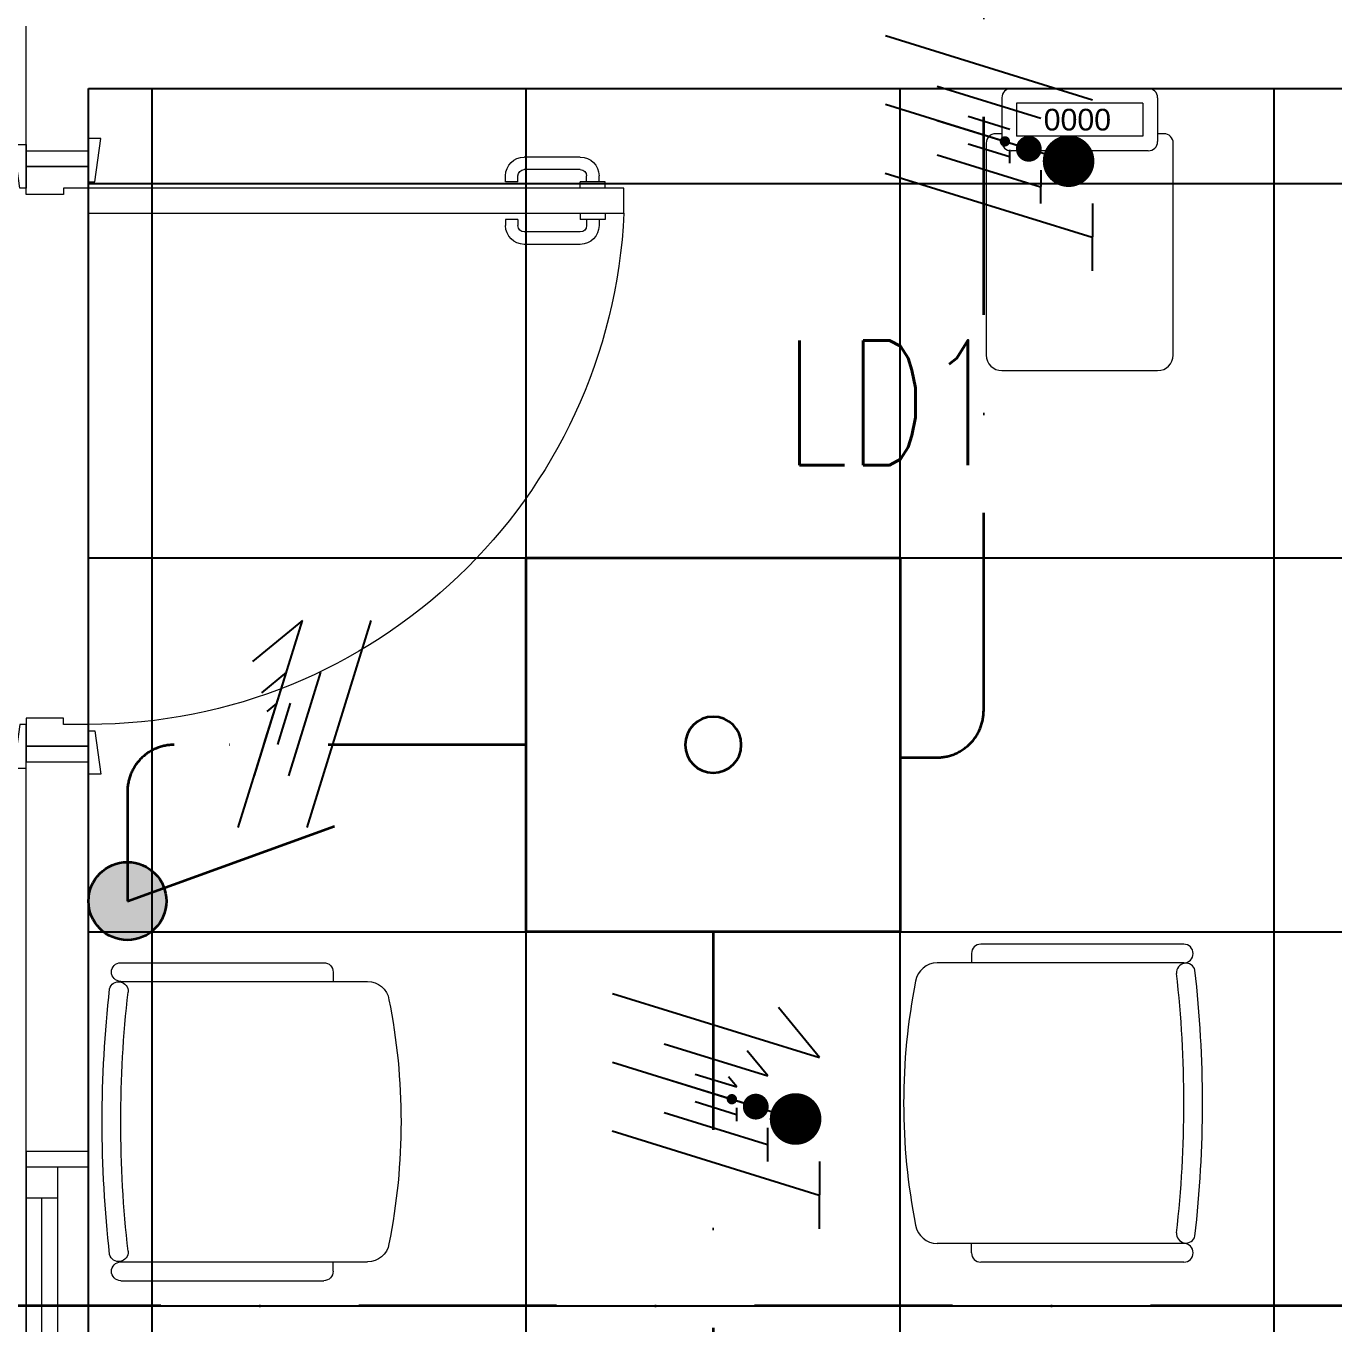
# Model space of a CAD drawing. Header units: inches. Extents: x -12418 to 57169, y -29325 to 19878.
# Drawn here: x 19598 to 21696, y -8429 to -6347 of the extents above; entities that cross this region are included whole.
import ezdxf
from ezdxf.enums import TextEntityAlignment as Align

# ---------------------------------------------------------------- set-up
doc = ezdxf.new("R2010")
doc.units = ezdxf.units.IN
doc.header["$LTSCALE"] = 25
doc.header["$MEASUREMENT"] = 0
doc.linetypes.add('DASHDOT', pattern=[25.4, 12.7, -6.35, 0, -6.35])
doc.layers.get('0').update_dxf_attribs({"color": 8})
for name, color, linetype, lineweight in [('00-Ground Floor$0$Aluminum', 251, 'Continuous', 5), ('00-Ground Floor$0$LOADING', 253, 'Continuous', 5), ('00-Ground Floor$0$Walls', 251, 'Continuous', 5), ('00-Ground Floor$0$Wooden Joinery', 251, 'Continuous', 5), ('E-LITE-CIRC-NUMB', 6, 'Continuous', 25), ('E-LITE-CLNG', 150, 'Continuous', 35), ('E-LITE-CLNG-CNDT', 6, 'DASHDOT', 35), ('E-LITE-CTRL', 6, 'Continuous', 25), ('E-LITE-IDEN', 6, 'Continuous', 25), ('E-LITE-SWCH @ 100', 3, 'Continuous', 35), ('E-POWR-WIRE', 6, 'Continuous', 25), ('E-POWR-WIRE @ 100', 6, 'Continuous', 25), ('E-POWR-WIRE @ 20', 6, 'Continuous', 25), ('E-POWR-WIRE @ 50', 6, 'Continuous', 25)]:
    doc.layers.add(name, color=color, linetype=linetype, lineweight=lineweight)
doc.layers.add('00-Ground Floor$0$False Ceiling', color=251, linetype='Continuous')
doc.styles.add('00-Ground Floor$0$Standard', font='arial.ttf')
doc.styles.add('DC_Simplex', font='SIMPLEX.shx', dxfattribs={"width": 0.7})

# ---------------------------------------------------------------- blocks, each defined once
blk = doc.blocks.new('00-Ground Floor$0$A$C72370EFE')
at = {"layer": '00-Ground Floor$0$Wooden Joinery'}
for p, q in [((-0.01, -0.04), (-0.02, -0.04)), ((-0.01, -0.03), (-0.01, -0.07)), ((0, -0.03), (-0.01, -0.03)), ((0.04, -0.03), (0.05, -0.03)), ((0.05, -0.03), (0.05, -0.07)), ((0.05, -0.04), (0.06, -0.04)), ((-0.01, -0.06), (-0.02, -0.06)), ((0.05, -0.06), (0.06, -0.06)), ((-0.05, -0.07), (-0.05, -0.16)), ((-0.03, -0.07), (-0.03, -0.16)), ((0, -0.07), (-0.01, -0.07)), ((0.04, -0.07), (0.05, -0.07)), ((0.07, -0.07), (0.07, -0.16)), ((0.09, -0.07), (0.09, -0.16)), ((-0.01, -0.17), (-0.02, -0.17)), ((-0.01, -0.17), (-0.01, -0.19)), ((0.05, -0.17), (0.06, -0.17)), ((0.05, -0.17), (0.05, -0.19)), ((-0.01, -0.19), (-0.02, -0.19)), ((0.05, -0.19), (0.06, -0.19))]:
    blk.add_line(p, q, dxfattribs=at)
for centre, radius, start, end in [((-0.02, -0.07), 0.03, 90, 180), ((0.06, -0.07), 0.03, 0, 90), ((-0.02, -0.07), 0.01, 90, 180), ((0.06, -0.07), 0.01, 0, 90), ((-0.02, -0.16), 0.03, 180, 270), ((-0.02, -0.16), 0.01, 180, 270), ((0.06, -0.16), 0.01, 270, 0), ((0.06, -0.16), 0.03, 270, 0)]:
    blk.add_arc(centre, radius, start, end, dxfattribs=at)
blk = doc.blocks.new('00-Ground Floor$0$A$C5DAD61B4')
at = {"layer": '00-Ground Floor$0$Wooden Joinery'}
for points in [[(80, 959.1), (80, 969.1), (10, 979.1), (10, 959.1)], [(940, 959.1), (940, 969.1), (1010, 979.1), (1010, 959.1)], [(70, 859.1), (70, 849.1), (0, 839.1), (0, 859.1)], [(120, 859.1), (120, 0), (80, 0), (80, 859.1)], [(950, 859.1), (950, 849.1), (1020, 839.1), (1020, 859.1)]]:
    blk.add_lwpolyline(points, close=True, dxfattribs=at)
for points in [[(45, 859.1), (45, 959.1), (20, 959.1), (20, 859.1), (45, 859.1)], [(45, 859.1), (80, 859.1), (80, 899.1), (90, 899.1), (90, 959.1), (45, 959.1), (45, 859.1)], [(975, 859.1), (940, 859.1), (940, 899.1), (930, 899.1), (930, 959.1), (975, 959.1), (975, 859.1)], [(975, 859.1), (975, 959.1), (1000, 959.1), (1000, 859.1), (975, 859.1)]]:
    blk.add_lwpolyline(points, dxfattribs=at)
blk.add_arc((80, 859.1), 860, 272.666, 0, dxfattribs=at)
at = {"layer": '00-Ground Floor$0$Wooden Joinery', "xscale": 999.9999999998854, "yscale": 999.9999999998854, "zscale": 999.9999999998854, "rotation": 180}
blk.add_blockref('00-Ground Floor$0$A$C72370EFE', (120, 0), dxfattribs=at)
blk = doc.blocks.new('00-Ground Floor$0$GF21016-P')
at = {"layer": '00-Ground Floor$0$LOADING', "extrusion": (-1.24384e-09, -1.20261e-09, -1)}
for p, q in [((0.0128, 0.0179), (0.0128, 0.4136)), ((0.4628, 0.0179), (0.4628, 0.4136)), ((-0.0022, 0.3585), (0.0128, 0.3585)), ((0.4778, 0.3585), (0.4628, 0.3585)), ((-0.0172, 0.0179), (-0.0172, 0.3435)), ((0.4928, 0.0179), (0.4928, 0.3435)), ((0.4778, 0.0029), (0.4778, 0.0029))]:
    blk.add_line(p, q, dxfattribs=at)
for centre, radius, start, end in [((-0.2378, -0.5362), 1.0036, 78.7568, 101.2432), ((-0.0478, 0.4136), 0.035, 0, 80.6557), ((-0.4278, 0.4136), 0.035, 99.3443, 180), ((0.0022, 0.3435), 0.015, 0, 90), ((-0.4778, 0.3435), 0.015, 90, 180), ((-0.0284, 0.0145), 0.015, 284.3864, 95.5209), ((-0.2378, 1.8928), 1.8749, 263.6341, 276.3659), ((-0.4471, 0.0145), 0.015, 84.4791, 255.6136), ((0.0022, 0.0179), 0.015, 270, 0), ((0.0022, 0.0179), 0.015, 180, 270), ((-0.2378, 1.8734), 1.8855, 263.5119, 276.4881), ((-0.4778, 0.0179), 0.015, 270, 0), ((-0.4778, 0.0179), 0.015, 180, 270)]:
    blk.add_arc(centre, radius, start, end, dxfattribs=at)
blk = doc.blocks.new('00-Ground Floor$0$HF13461A-P')
at = {"layer": '00-Ground Floor$0$LOADING'}
for p, q in [((0.2579, 0.4503), (0.0379, 0.4503)), ((0.0229, 0.4353), (0.0229, 0.3653)), ((0.2493, 0.4266), (0.0466, 0.4266)), ((0.0466, 0.4266), (0.0466, 0.3739)), ((0.2493, 0.4266), (0.2493, 0.3739)), ((0.2729, 0.4353), (0.2729, 0.3653)), ((0.0229, 0.3778), (0.0129, 0.3778)), ((0.2829, 0.3778), (0.2729, 0.3778)), ((-0.0021, 0.3628), (-0.0021, 0.0228)), ((0.2493, 0.3739), (0.0466, 0.3739)), ((0.2979, 0.0228), (0.2979, 0.3628)), ((0.2579, 0.3503), (0.0379, 0.3503)), ((0.0229, -0.0022), (0.2729, -0.0022))]:
    blk.add_line(p, q, dxfattribs=at)
for centre, radius, start, end in [((0.0379, 0.4353), 0.015, 90, 180), ((0.2579, 0.4353), 0.015, 0, 90), ((0.0129, 0.3628), 0.015, 90, 180), ((0.2829, 0.3628), 0.015, 0, 90), ((0.0379, 0.3653), 0.015, 180, 270), ((0.2579, 0.3653), 0.015, 270, 0), ((0.0229, 0.0228), 0.025, 180, 270), ((0.2729, 0.0228), 0.025, 270, 0)]:
    blk.add_arc(centre, radius, start, end, dxfattribs=at)
at = {"layer": '00-Ground Floor$0$LOADING', "style": '00-Ground Floor$0$Standard'}
blk.add_text('0000', height=0.03477, dxfattribs=at).set_placement((0.0901, 0.3829))
blk = doc.blocks.new('00-Ground Floor$0$A$C37be4daf')
at = {"layer": '00-Ground Floor$0$Aluminum'}
for p, q in [((1416, 598.2), (216, 598.2)), ((241, 498.2), (241, 598.2)), ((291, 548.2), (291, 598.2)), ((1341, 548.2), (1341, 598.2)), ((1391, 498.2), (1391, 598.2)), ((291, 573.2), (1341, 573.2)), ((1391, 548.2), (241, 548.2)), ((1416, 498.2), (216, 498.2))]:
    blk.add_line(p, q, dxfattribs=at)
at = {"layer": '00-Ground Floor$0$Walls'}
for p, q in [((216, 498.2), (216, 598.2)), ((1416, 498.2), (1416, 598.2))]:
    blk.add_line(p, q, dxfattribs=at)
blk = doc.blocks.new('00-Ground Floor$0$A$Ce9e1c4c3')
at = {"layer": '00-Ground Floor$0$False Ceiling', "color": 254}
for p, q in [((-80302.3, -6447.4, 0), (-76150.5, -6447.4, 0)), ((-80302.3, -9957.4, 0), (-80302.3, -6447.4, 0))]:
    blk.add_line(p, q, dxfattribs=at)
at = {"layer": '00-Ground Floor$0$False Ceiling', "color": 254, "linetype": 'Continuous'}
for p, q in [((-80200, -9957.4), (-80200, -6447.4)), ((-79600, -9957.4), (-79600, -6447.4)), ((-79000, -9957.4), (-79000, -6447.4)), ((-78400, -9957.4), (-78400, -6447.4)), ((-80302.3, -6600), (-76150.5, -6600)), ((-80302.3, -7200), (-76150.5, -7200)), ((-80302.3, -7800), (-76150.5, -7800)), ((-80302.3, -8400), (-76150.5, -8400))]:
    blk.add_line(p, q, dxfattribs=at)
blk = doc.blocks.new('00-Ground Floor')
at = {"layer": '00-Ground Floor$0$Walls'}
for p, q in [((19597.7, -6547.4, 0), (19597.7, -6347.4, 0)), ((19697.7, -6447.4, 0), (23849.5, -6447.4, 0)), ((19697.7, -6547.4, 0), (19697.7, -6447.4, 0)), ((19597.7, -6547.4, 0), (19697.7, -6547.4, 0)), ((19597.7, -7527.4, 0), (19697.7, -7527.4, 0)), ((19597.7, -10157.4, 0), (19597.7, -7537.4, 0)), ((19697.7, -9957.4, 0), (19697.7, -7547.4, 0))]:
    blk.add_line(p, q, dxfattribs=at)
at = {"rotation": 90}
blk.add_blockref('00-Ground Floor$0$A$C37be4daf', (20196, -9568.4, 0), dxfattribs=at)
at = {"layer": '00-Ground Floor$0$False Ceiling', "color": 254}
blk.add_blockref('00-Ground Floor$0$A$Ce9e1c4c3', (100000, 0), dxfattribs=at)
at = {"layer": '00-Ground Floor$0$LOADING', "lineweight": 0, "xscale": 1000, "yscale": 1000, "zscale": 1000}
blk.add_blockref('00-Ground Floor$0$HF13461A-P', (21140.1, -6897.7, 0), dxfattribs=at)
at = {"layer": '00-Ground Floor$0$LOADING', "color": 1, "extrusion": (-2.24019e-05, -2.67576e-11, 1), "xscale": -1000.000000000003, "yscale": 1000.000000000003, "zscale": -1000.000000000003, "rotation": 90.00002511235276}
blk.add_blockref('00-Ground Floor$0$GF21016-P', (21472.9, -7837, -0.5), dxfattribs=at)
at = {"layer": '00-Ground Floor$0$LOADING', "color": 1, "extrusion": (-1.86519e-05, -4.75185e-05, 1), "xscale": 1000.000000000001, "yscale": 1000.000000000001, "zscale": -1000.000000000001, "rotation": 269.9999749024568}
blk.add_blockref('00-Ground Floor$0$GF21016-P', (19731.7, -7866.7, 0), dxfattribs=at)
at = {"layer": '00-Ground Floor$0$Wooden Joinery', "xscale": -1, "rotation": 90}
blk.add_blockref('00-Ground Floor$0$A$C5DAD61B4', (20556.8, -6527.4, 0), dxfattribs=at)
blk = doc.blocks.new('*U14')
blk.add_lwpolyline([(-300, 300), (-300, -300), (300, -300), (300, 300)], close=True)
blk.add_circle((0, 0), 45)
at = {"layer": 'E-LITE-CIRC-NUMB', "style": 'DC_Simplex', "width": 0.7, "flags": 8}
blk.add_attdef('CIRCUIT', text='', height=200, rotation=0, dxfattribs=at).set_placement((-473.9, 300), align=Align.RIGHT)
at = {"layer": 'E-LITE-CTRL', "style": 'DC_Simplex', "width": 0.7, "flags": 8}
blk.add_attdef('CONTROL', (1118.9, -935), '', height=200, rotation=360, dxfattribs=at)
at = {"layer": 'E-LITE-IDEN', "style": 'DC_Simplex', "width": 0.7, "flags": 8}
blk.add_attdef('TYPE', (-114.6, 448.6), '', height=200, rotation=360, dxfattribs=at)
blk = doc.blocks.new('*U34')
blk.add_hatch(color=256).paths.add_polyline_path([(-0.625, -0.625, -1), (-0.625, 0.625, -1)])
blk.add_line((-0.625, 0), (-3.947, -1.2))
blk.add_circle((-0.625, 0), 0.625)
at = {"layer": 'E-LITE-CTRL', "style": 'DC_Simplex', "width": 0.7, "flags": 8}
blk.add_attdef('CONTROL', (-26.627, -10.116), '', height=2, rotation=360, dxfattribs=at)
at = {"layer": 'E-LITE-IDEN', "style": 'DC_Simplex', "width": 0.7, "flags": 8}
blk.add_attdef('TYPE', text='', height=2, rotation=360, dxfattribs=at).set_placement((-31.991, -10.116), align=Align.RIGHT)
blk = doc.blocks.new('*U79')
for p, q in [((-0.515, -1.66), (0.515, 1.66)), ((0.515, 1.66), (-0.287, 1.001)), ((0.587, -1.663), (1.617, 1.658))]:
    blk.add_line(p, q)
blk = doc.blocks.new('*U579')
at = {"layer": 'E-POWR-WIRE @ 100', "xscale": 100, "yscale": 100, "zscale": 100}
blk.add_blockref('*U79', (19989.6, -7466.5), dxfattribs=at)
at = {"layer": 'E-POWR-WIRE @ 20', "xscale": 20, "yscale": 20, "zscale": 20}
blk.add_blockref('*U79', (19989.6, -7466.5), dxfattribs=at)
at = {"layer": 'E-POWR-WIRE @ 50', "xscale": 50, "yscale": 50, "zscale": 50}
blk.add_blockref('*U79', (19989.6, -7466.5), dxfattribs=at)
blk = doc.blocks.new('*U86')
for p, q in [((-1.658, 1.617), (1.663, 0.587)), ((-1.66, 0.515), (1.66, -0.515)), ((-1.663, -0.587), (1.658, -1.617)), ((1.659, -1.078), (1.657, -2.157))]:
    blk.add_line(p, q)
at = {"const_width": 0.414}
blk.add_lwpolyline([(1.278, -0.19, 1), (1.277, -0.604, 1)], format="xyb", close=True, dxfattribs=at)
blk = doc.blocks.new('*U718')
at = {"layer": 'E-POWR-WIRE @ 100', "xscale": 100, "yscale": 100, "zscale": 100}
blk.add_blockref('*U86', (21142.4, -6524.3, 0), dxfattribs=at)
at = {"layer": 'E-POWR-WIRE @ 20', "xscale": 20, "yscale": 20, "zscale": 20}
blk.add_blockref('*U86', (21142.4, -6524.3, 0), dxfattribs=at)
at = {"layer": 'E-POWR-WIRE @ 50', "xscale": 50, "yscale": 50, "zscale": 50}
blk.add_blockref('*U86', (21142.4, -6524.3, 0), dxfattribs=at)
blk = doc.blocks.new('*U85')
for p, q in [((-1.658, 1.617), (1.663, 0.587)), ((1.663, 0.587), (1.004, 1.389)), ((-1.66, 0.515), (1.66, -0.515)), ((-1.663, -0.587), (1.658, -1.617)), ((1.659, -1.078), (1.657, -2.157))]:
    blk.add_line(p, q)
at = {"const_width": 0.414}
blk.add_lwpolyline([(1.278, -0.19, 1), (1.277, -0.604, 1)], format="xyb", close=True, dxfattribs=at)
blk = doc.blocks.new('*U759')
at = {"layer": 'E-POWR-WIRE @ 100', "xscale": 100, "yscale": 100, "zscale": 100}
blk.add_blockref('*U85', (20704.4, -8060.5), dxfattribs=at)
at = {"layer": 'E-POWR-WIRE @ 20', "xscale": 20, "yscale": 20, "zscale": 20}
blk.add_blockref('*U85', (20704.4, -8060.5), dxfattribs=at)
at = {"layer": 'E-POWR-WIRE @ 50', "xscale": 50, "yscale": 50, "zscale": 50}
blk.add_blockref('*U85', (20704.4, -8060.5), dxfattribs=at)

msp = doc.modelspace()

# ---------------------------------------------------------------- linework, layer by layer
at = {"layer": 'E-LITE-CLNG-CNDT'}
for points in [[(28070, -8400), (19557.3, -8400, -0.414214), (19482.3, -8325), (19482.3, -3568.7, -0.414214), (19557.3, -3493.7), (19849.5, -3493.7)], [(21000, -7520.4), (21058.9, -7520.4, 0.414214), (21133.9, -7445.4), (21133.9, -6077.4)], [(20400, -7500), (19835.2, -7500, 0.414214), (19760.2, -7575), (19760.2, -7750.7)]]:
    msp.add_lwpolyline(points, format="xyb", dxfattribs=at)
msp.add_lwpolyline([(20700, -7800), (20700, -9000)], dxfattribs=at)

# ---------------------------------------------------------------- block references
at = {"layer": 'E-LITE-CLNG'}
ref = msp.add_blockref('*U14', (20700, -7500), dxfattribs=dict(at, xscale=-1))
ref.add_attrib('TYPE', 'LD1', (20814.6, -7051.4), dxfattribs={"layer": 'E-LITE-IDEN', "height": 200, "rotation": 0, "style": 'DC_Simplex', "width": 0.7, "flags": 8})
at = {"layer": 'E-LITE-CLNG-CNDT'}
msp.add_blockref('00-Ground Floor', (0, 0), dxfattribs=at)
at = {"layer": 'E-LITE-SWCH @ 100', "xscale": 100, "yscale": 100, "zscale": 100, "rotation": 180}
msp.add_blockref('*U34', (19697.7, -7750.7, 0), dxfattribs=at)
at = {"layer": 'E-POWR-WIRE'}
for name in ['*U718', '*U579', '*U759']:
    msp.add_blockref(name, (0, 0), dxfattribs=at)

doc.saveas('drawing.dxf')
